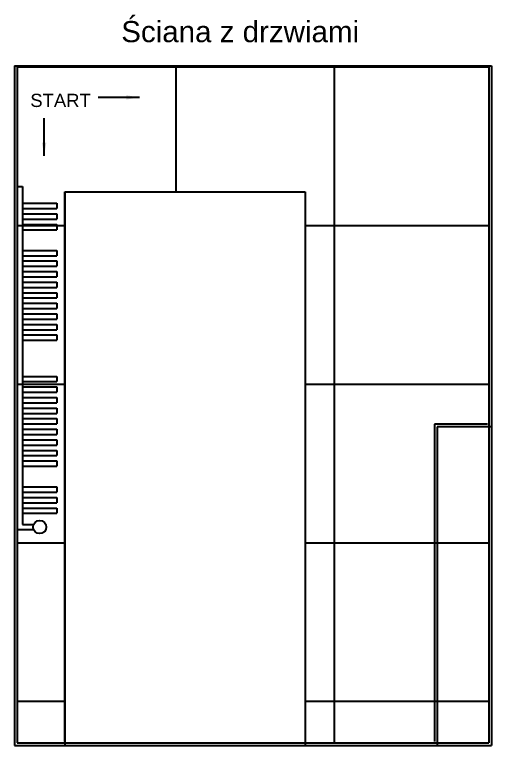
# Model space of a CAD drawing. Header units: millimetres. Extents: x 976 to 9349, y -1578 to 2211.
# Drawn here: x 5247.4 to 5427.9, y 438.6 to 715.1 of the extents above; entities that cross this region are included whole.
import ezdxf

# ---------------------------------------------------------------- set-up
doc = ezdxf.new("R2010")
doc.units = ezdxf.units.MM
for name, color, linetype in [('Grzejniki', 12, 'Continuous'), ('Płytki', 254, 'Continuous'), ('Szkic', 6, 'Continuous'), ('Ściany', 7, 'Continuous')]:
    doc.layers.add(name, color=color, linetype=linetype)
doc.dimstyles.new('ISO-25', dxfattribs={"dimtxt": 4, "dimasz": 5, "dimexe": 1.25, "dimexo": 0.625, "dimgap": 1, "dimtad": 1, "dimtxsty": 'Standard', "dimcen": 2.5, "dimadec": 0, "dimazin": 0, "dimtfac": 1, "dimtmove": 0, "dimatfit": 3, "dimfxl": 1, "dimarcsym": 0})

# ---------------------------------------------------------------- blocks, each defined once
blk = doc.blocks.new('Z$W@#14310')
for p, q in [((0, 257.2), (180.5, 257.2)), ((0, 257.2), (0, 0)), ((180.5, 257.2), (180.5, 0)), ((19, 209.5), (19, 0)), ((19, 209.5), (110, 209.5)), ((110, 209.5), (110, 0)), ((0, 0), (180.5, 0))]:
    blk.add_line(p, q)
blk = doc.blocks.new('Z$W@#22758')
for p, q in [((0, 131.37), (0, 1.5)), ((0, 131.37), (2, 131.37)), ((2, 131.37), (2, 3.5)), ((2, 125), (15, 125)), ((15, 125), (15, 123)), ((2, 123), (15, 123)), ((2, 121), (15, 121)), ((2, 119), (15, 119)), ((15, 121), (15, 119)), ((2, 117), (15, 117)), ((15, 117), (15, 115)), ((2, 115), (15, 115)), ((2, 115), (15, 115)), ((2, 107.17), (15, 107.17)), ((2, 105.17), (15, 105.17)), ((15, 107.17), (15, 105.17)), ((2, 103.17), (15, 103.17)), ((15, 103.17), (15, 101.17)), ((2, 101.17), (15, 101.17)), ((2, 99.17), (15, 99.17)), ((2, 97.17), (15, 97.17)), ((2, 97.17), (15, 97.17)), ((15, 99.17), (15, 97.17)), ((2, 95.17), (15, 95.17)), ((15, 95.17), (15, 93.17)), ((2, 93.17), (15, 93.17)), ((2, 91.17), (15, 91.17)), ((2, 89.17), (15, 89.17)), ((2, 89.17), (15, 89.17)), ((15, 91.17), (15, 89.17)), ((2, 87.17), (15, 87.17)), ((15, 87.17), (15, 85.17)), ((2, 85.17), (15, 85.17)), ((2, 83.17), (15, 83.17)), ((15, 83.17), (15, 81.17)), ((2, 81.17), (15, 81.17)), ((2, 81.17), (15, 81.17)), ((2, 79.17), (15, 79.17)), ((15, 79.17), (15, 77.17)), ((2, 77.17), (15, 77.17)), ((2, 75.17), (15, 75.17)), ((15, 75.17), (15, 73.17)), ((2, 73.17), (15, 73.17)), ((2, 59.5), (15, 59.5)), ((15, 59.5), (15, 57.5)), ((2, 57.5), (15, 57.5)), ((2, 55.5), (15, 55.5)), ((15, 55.5), (15, 53.5)), ((2, 53.5), (15, 53.5)), ((2, 51.5), (15, 51.5)), ((2, 51.5), (15, 51.5)), ((15, 51.5), (15, 49.5)), ((2, 49.5), (15, 49.5)), ((2, 47.5), (15, 47.5)), ((15, 47.5), (15, 45.5)), ((2, 45.5), (15, 45.5)), ((2, 43.5), (15, 43.5)), ((2, 43.5), (15, 43.5)), ((2, 41.5), (15, 41.5)), ((15, 43.5), (15, 41.5)), ((2, 39.5), (15, 39.5)), ((15, 39.5), (15, 37.5)), ((2, 37.5), (15, 37.5)), ((2, 35.5), (15, 35.5)), ((2, 35.5), (15, 35.5)), ((2, 33.5), (15, 33.5)), ((15, 35.5), (15, 33.5)), ((2, 31.5), (15, 31.5)), ((15, 31.5), (15, 29.5)), ((2, 29.5), (15, 29.5)), ((2, 27.5), (15, 27.5)), ((2, 25.5), (15, 25.5)), ((15, 27.5), (15, 25.5)), ((2, 17.68), (15, 17.68)), ((2, 17.68), (15, 17.68)), ((15, 17.68), (15, 15.68)), ((2, 15.68), (15, 15.68)), ((2, 13.68), (15, 13.68)), ((2, 11.68), (15, 11.68)), ((15, 13.68), (15, 11.68)), ((2, 9.68), (15, 9.68)), ((15, 9.68), (15, 7.68)), ((2, 7.68), (15, 7.68)), ((2, 3.5), (6.21, 3.5)), ((0, 1.5), (6.21, 1.5))]:
    blk.add_line(p, q)
blk.add_circle((8.5, 2.5), 2.5)

msp = doc.modelspace()

# ---------------------------------------------------------------- linework, layer by layer
at = {"layer": 'Płytki'}
for p, q in [((5248.373, 695.259), (5426.873, 695.259)), ((5248.373, 695.259), (5248.373, 439.559)), ((5248.873, 695.759), (5426.373, 695.759)), ((5308.373, 695.259), (5308.373, 648.059)), ((5368.373, 695.259), (5368.373, 439.559)), ((5426.873, 695.259), (5426.873, 439.559)), ((5266.373, 440.059), (5266.373, 648.059)), ((5266.373, 648.059), (5357.373, 648.059)), ((5357.373, 648.059), (5357.373, 440.059)), ((5248.373, 635.259), (5266.373, 635.259)), ((5357.373, 635.259), (5426.873, 635.259)), ((5248.373, 575.259), (5266.373, 575.259)), ((5357.373, 575.259), (5426.873, 575.259)), ((5406.373, 560.059), (5406.373, 440.059)), ((5426.373, 560.059), (5406.373, 560.059)), ((5248.373, 515.259), (5266.373, 515.259)), ((5357.373, 515.259), (5426.873, 515.259)), ((5248.373, 455.259), (5266.373, 455.259)), ((5357.373, 455.259), (5426.873, 455.259)), ((5248.373, 439.559), (5426.873, 439.559))]:
    msp.add_line(p, q, dxfattribs=at)
at = {"layer": 'Ściany'}
for p, q in [((5427.873, 559.059), (5407.373, 559.059)), ((5407.373, 559.059), (5407.373, 438.559))]:
    msp.add_line(p, q, dxfattribs=at)

# ---------------------------------------------------------------- block references
at = {"layer": 'Grzejniki'}
msp.add_blockref('Z$W@#22758', (5248.373, 518.689), dxfattribs=at)
at = {"layer": 'Ściany'}
msp.add_blockref('Z$W@#14310', (5247.373, 438.559), dxfattribs=at)

# ---------------------------------------------------------------- texts
at = {"insert": (5287.741, 712.649), "char_height": 8, "width": 151.34016, "attachment_point": 1}
msp.add_mtext('{\\fArial|b0|i0|c238|p0;Ściana z drzwiami}', dxfattribs=at)
at = {"layer": 'Szkic', "insert": (5253.323, 685.121), "char_height": 5, "width": 24.45653, "attachment_point": 1}
msp.add_mtext('{\\fArial|b0|i0|c238|p0;START}', dxfattribs=at)

# ---------------------------------------------------------------- leaders
at = {"layer": 'Szkic'}
for points in [[(5294.659, 683.76), (5279.001, 683.76)], [(5258.56, 661.627), (5258.56, 675.847)]]:
    msp.add_leader(points, dimstyle='ISO-25', override={"dimgap": 1, "dimtad": 0}, dxfattribs=at)

doc.saveas('drawing.dxf')
